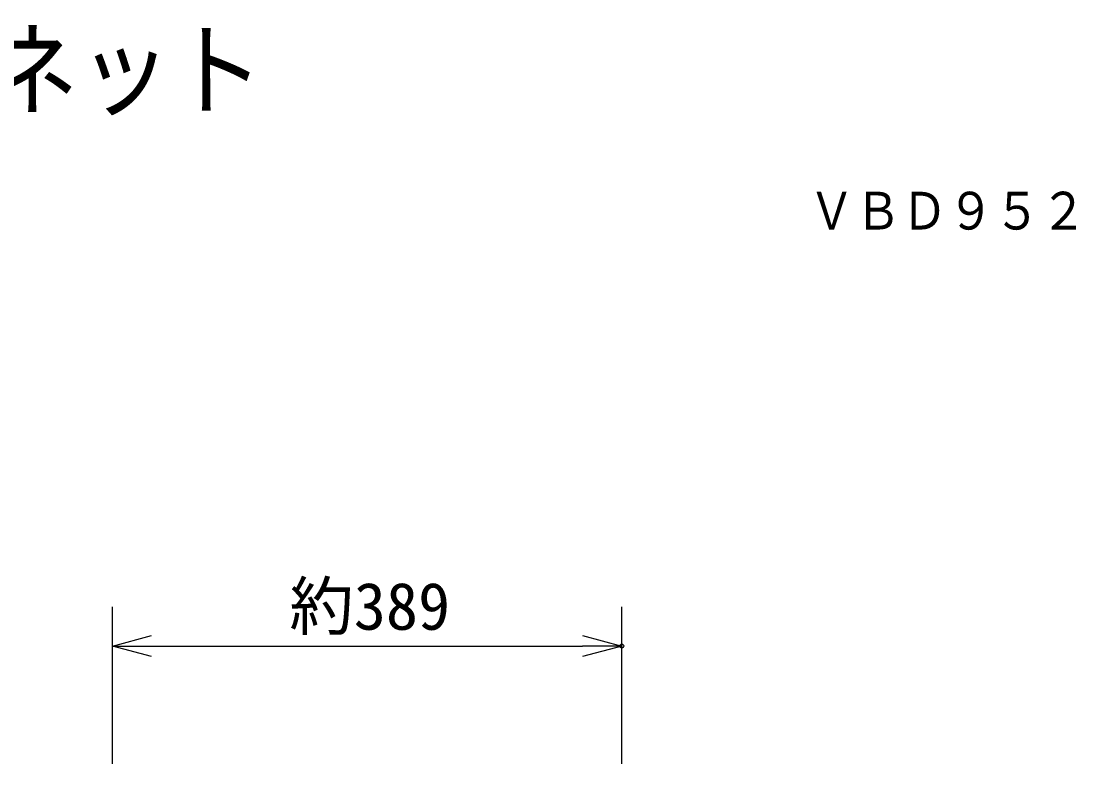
# Model space of a CAD drawing. Units: millimetres, scale not verified. Extents: x -62 to 63, y -116 to 117.
# Drawn here: x 8.8 to 62.5, y 79.5 to 117.3 of the extents above; entities that cross this region are included whole.
import ezdxf
from ezdxf.enums import TextEntityAlignment as Align

# ---------------------------------------------------------------- set-up
doc = ezdxf.new("R2010")
doc.units = ezdxf.units.MM
doc.header["$LTSCALE"] = 0.392256
doc.header["$PDMODE"] = 32
doc.header["$PDSIZE"] = 0.196
for name, color, linetype in [('0-0_TOUROKU', 1, 'Continuous'), ('0-1_MOJI1', 2, 'Continuous'), ('0-3_WAKU', 3, 'Continuous'), ('0-4_DEFPOINTS', 7, 'Continuous')]:
    doc.layers.add(name, color=color, linetype=linetype)
doc.styles.add('ＭＳ ゴシック', font='')
doc.styles.get('ＭＳ ゴシック').set_extended_font_data('MS Gothic')

# ---------------------------------------------------------------- blocks, each defined once
blk = doc.blocks.new('_OPEN30')
at = {"layer": '0-4_DEFPOINTS'}
blk.add_line((0, 0), (-1, 0), dxfattribs=at)
blk.add_lwpolyline([(-1, 0.2679), (0, 0), (-1, -0.2679)], dxfattribs=at)

msp = doc.modelspace()

# ---------------------------------------------------------------- linework, layer by layer
at = {"layer": '0-3_WAKU'}
for p, q in [((13.4675, 79.5), (13.4675, 87.5)), ((39.4008, 79.5), (39.4008, 87.5)), ((15.4675, 85.5), (37.4008, 85.5))]:
    msp.add_line(p, q, dxfattribs=at)
at = {"layer": '0-4_DEFPOINTS'}
msp.add_point((39.4008, 85.5), dxfattribs=at)

# ---------------------------------------------------------------- block references
at = {"layer": '0-3_WAKU', "xscale": 2, "yscale": 2, "rotation": 180}
msp.add_blockref('_OPEN30', (13.4675, 85.5), dxfattribs=at)
at = {"layer": '0-3_WAKU', "xscale": 2, "yscale": 2}
msp.add_blockref('_OPEN30', (39.4008, 85.5), dxfattribs=at)

# ---------------------------------------------------------------- texts
at = {"layer": '0-0_TOUROKU', "style": 'ＭＳ ゴシック', "width": 0.9}
msp.add_text('ＶＢＤ９５２', height=1.924, dxfattribs=at).set_placement((48.9, 106.13), align=Align.BOTTOM_LEFT)
at = {"layer": '0-1_MOJI1', "style": 'ＭＳ ゴシック', "width": 0.9}
msp.add_text('大型機種基本キャビネット', height=3.848, dxfattribs=at).set_placement((-35.5, 111.7599), align=Align.BOTTOM_LEFT)
at = {"layer": '0-3_WAKU', "style": 'ＭＳ ゴシック'}
msp.add_text('約389', height=2.404, dxfattribs=at).set_placement((22.4808, 85.6096), align=Align.BOTTOM_LEFT)

doc.saveas('drawing.dxf')
